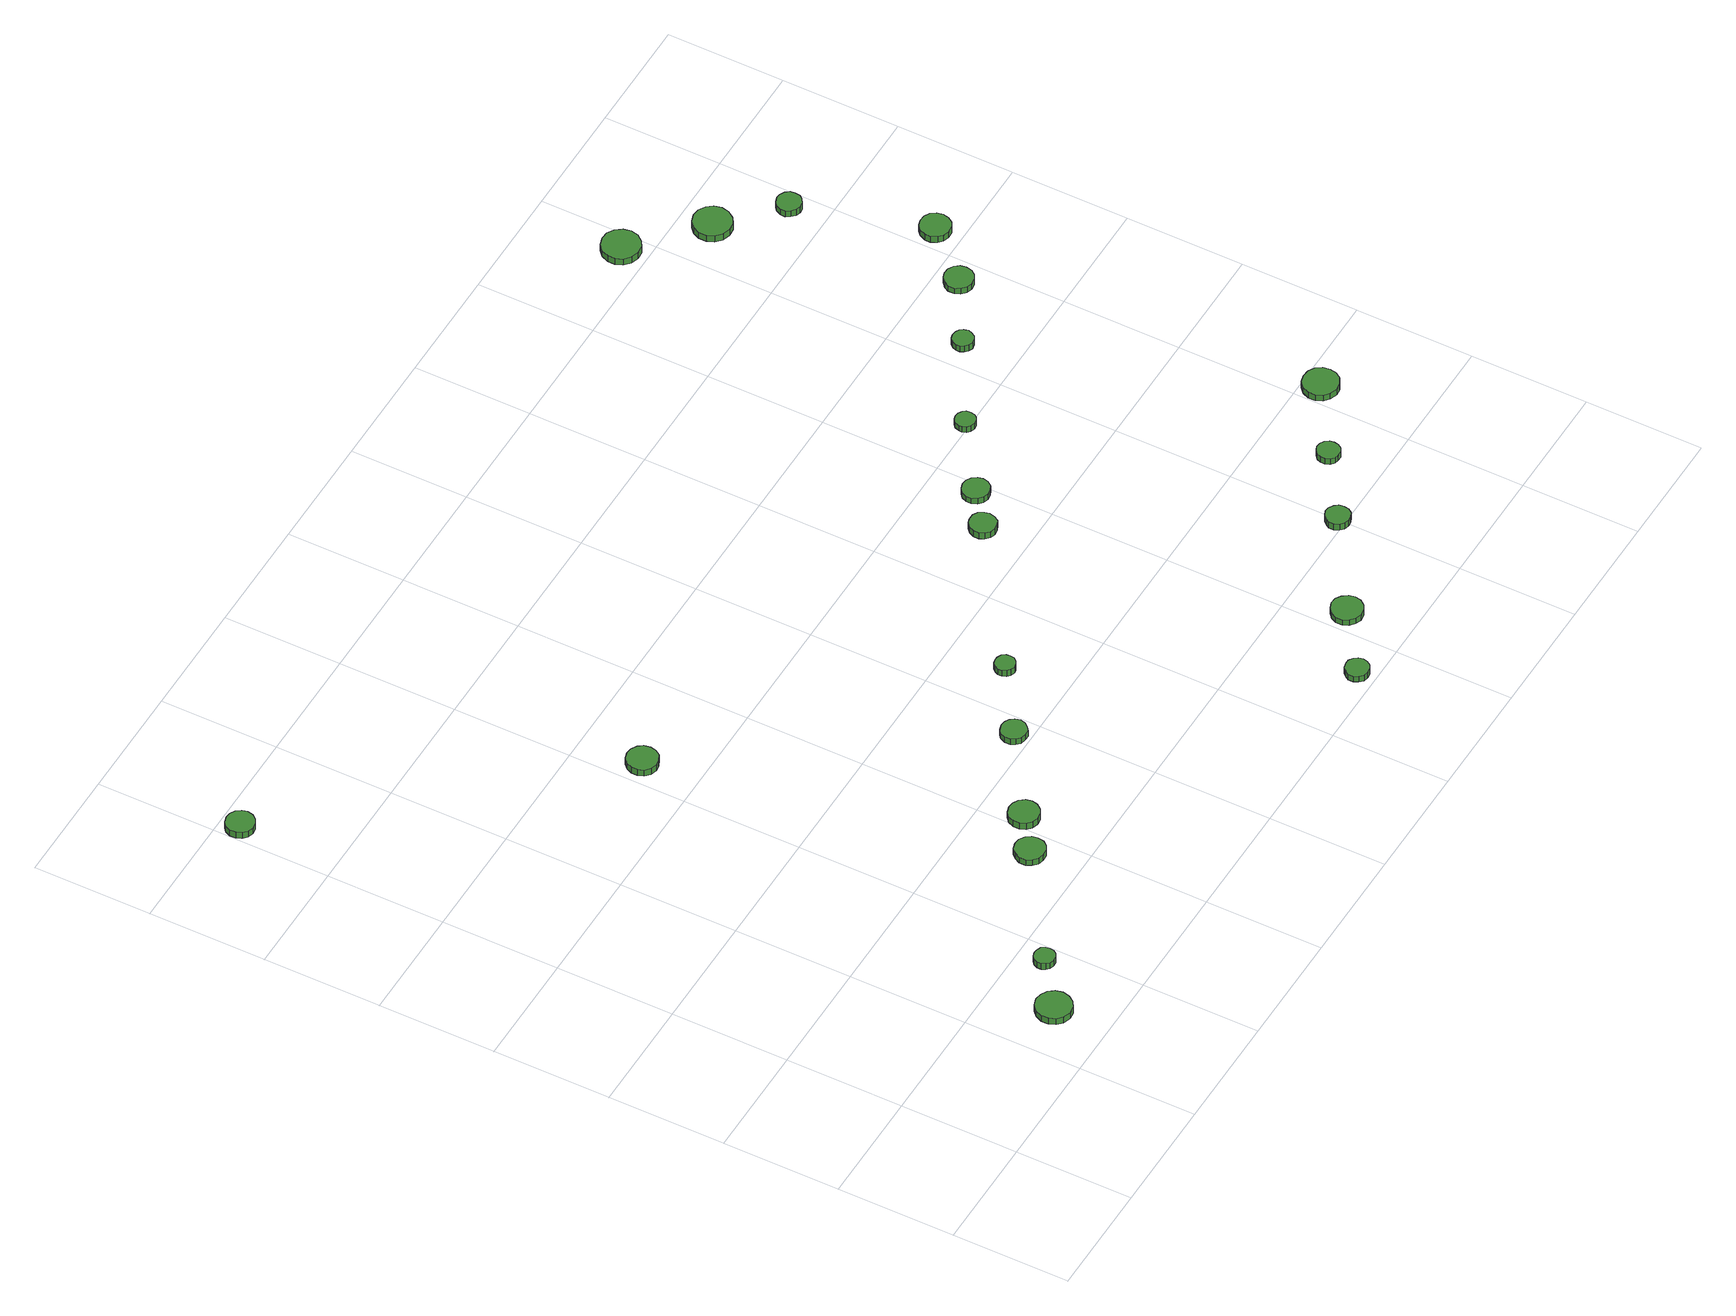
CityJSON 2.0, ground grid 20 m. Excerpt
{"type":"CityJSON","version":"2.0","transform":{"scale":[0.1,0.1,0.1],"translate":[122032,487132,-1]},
"CityObjects":{
"tree1":{"type":"SolitaryVegetationObject","attributes":{"function":"something"},"geometry":[{"type":"MultiSurface","lod":"1","boundaries":[[[0,1,2,3,4,5,6,7,8,9,10,11,12,13,14]],[[15,16,17,18,19,20,21,22,23,24,25,26,27,28,29]],[[0,29,28,1]],[[1,28,27,2]],[[2,27,26,3]],[[3,26,25,4]],[[4,25,24,5]],[[5,24,23,6]],[[6,23,22,7]],[[7,22,21,8]],[[8,21,20,9]],[[9,20,19,10]],[[10,19,18,11]],[[11,18,17,12]],[[12,17,16,13]],[[13,16,15,14]],[[14,15,29,0]]]}]},
"tree2":{"type":"SolitaryVegetationObject","attributes":{"function":"something"},"geometry":[{"type":"MultiSurface","lod":"1","boundaries":[[[30,31,32,33,34,35,36,37,38,39,40,41,42,43,44]],[[45,46,47,48,49,50,51,52,53,54,55,56,57,58,59]],[[30,59,58,31]],[[31,58,57,32]],[[32,57,56,33]],[[33,56,55,34]],[[34,55,54,35]],[[35,54,53,36]],[[36,53,52,37]],[[37,52,51,38]],[[38,51,50,39]],[[39,50,49,40]],[[40,49,48,41]],[[41,48,47,42]],[[42,47,46,43]],[[43,46,45,44]],[[44,45,59,30]]]}]},
"tree3":{"type":"SolitaryVegetationObject","attributes":{"function":"something"},"geometry":[{"type":"MultiSurface","lod":"1","boundaries":[[[60,61,62,63,64,65,66,67,68,69,70,71,72,73,74]],[[75,76,77,78,79,80,81,82,83,84,85,86,87,88,89]],[[60,89,88,61]],[[61,88,87,62]],[[62,87,86,63]],[[63,86,85,64]],[[64,85,84,65]],[[65,84,83,66]],[[66,83,82,67]],[[67,82,81,68]],[[68,81,80,69]],[[69,80,79,70]],[[70,79,78,71]],[[71,78,77,72]],[[72,77,76,73]],[[73,76,75,74]],[[74,75,89,60]]]}]},
"tree4":{"type":"SolitaryVegetationObject","attributes":{"function":"something"},"geometry":[{"type":"MultiSurface","lod":"1","boundaries":[[[90,91,92,93,94,95,96,97,98,99,100,101,102,103,104]],[[105,106,107,108,109,110,111,112,113,114,115,116,117,118,119]],[[90,119,118,91]],[[91,118,117,92]],[[92,117,116,93]],[[93,116,115,94]],[[94,115,114,95]],[[95,114,113,96]],[[96,113,112,97]],[[97,112,111,98]],[[98,111,110,99]],[[99,110,109,100]],[[100,109,108,101]],[[101,108,107,102]],[[102,107,106,103]],[[103,106,105,104]],[[104,105,119,90]]]}]},
"tree5":{"type":"SolitaryVegetationObject","attributes":{"function":"something"},"geometry":[{"type":"MultiSurface","lod":"1","boundaries":[[[120,121,122,123,124,125,126,127,128,129,130,131,132,133,134]],[[135,136,137,138,139,140,141,142,143,144,145,146,147,148,149]],[[120,149,148,121]],[[121,148,147,122]],[[122,147,146,123]],[[123,146,145,124]],[[124,145,144,125]],[[125,144,143,126]],[[126,143,142,127]],[[127,142,141,128]],[[128,141,140,129]],[[129,140,139,130]],[[130,139,138,131]],[[131,138,137,132]],[[132,137,136,133]],[[133,136,135,134]],[[134,135,149,120]]]}]},
"tree6":{"type":"SolitaryVegetationObject","attributes":{"function":"something"},"geometry":[{"type":"MultiSurface","lod":"1","boundaries":[[[150,151,152,153,154,155,156,157,158,159,160,161,162,163,164]],[[165,166,167,168,169,170,171,172,173,174,175,176,177,178,179]],[[150,179,178,151]],[[151,178,177,152]],[[152,177,176,153]],[[153,176,175,154]],[[154,175,174,155]],[[155,174,173,156]],[[156,173,172,157]],[[157,172,171,158]],[[158,171,170,159]],[[159,170,169,160]],[[160,169,168,161]],[[161,168,167,162]],[[162,167,166,163]],[[163,166,165,164]],[[164,165,179,150]]]}]},
"tree7":{"type":"SolitaryVegetationObject","attributes":{"function":"something"},"geometry":[{"type":"MultiSurface","lod":"1","boundaries":[[[180,181,182,183,184,185,186,187,188,189,190,191,192,193,194]],[[195,196,197,198,199,200,201,202,203,204,205,206,207,208,209]],[[180,209,208,181]],[[181,208,207,182]],[[182,207,206,183]],[[183,206,205,184]],[[184,205,204,185]],[[185,204,203,186]],[[186,203,202,187]],[[187,202,201,188]],[[188,201,200,189]],[[189,200,199,190]],[[190,199,198,191]],[[191,198,197,192]],[[192,197,196,193]],[[193,196,195,194]],[[194,195,209,180]]]}]},
"tree8":{"type":"SolitaryVegetationObject","attributes":{"function":"something"},"geometry":[{"type":"MultiSurface","lod":"1","boundaries":[[[210,211,212,213,214,215,216,217,218,219,220,221,222,223,224]],[[225,226,227,228,229,230,231,232,233,234,235,236,237,238,239]],[[210,239,238,211]],[[211,238,237,212]],[[212,237,236,213]],[[213,236,235,214]],[[214,235,234,215]],[[215,234,233,216]],[[216,233,232,217]],[[217,232,231,218]],[[218,231,230,219]],[[219,230,229,220]],[[220,229,228,221]],[[221,228,227,222]],[[222,227,226,223]],[[223,226,225,224]],[[224,225,239,210]]]}]},
"tree9":{"type":"SolitaryVegetationObject","attributes":{"function":"something"},"geometry":[{"type":"MultiSurface","lod":"1","boundaries":[[[240,241,242,243,244,245,246,247,248,249,250,251,252,253,254]],[[255,256,257,258,259,260,261,262,263,264,265,266,267,268,269]],[[240,269,268,241]],[[241,268,267,242]],[[242,267,266,243]],[[243,266,265,244]],[[244,265,264,245]],[[245,264,263,246]],[[246,263,262,247]],[[247,262,261,248]],[[248,261,260,249]],[[249,260,259,250]],[[250,259,258,251]],[[251,258,257,252]],[[252,257,256,253]],[[253,256,255,254]],[[254,255,269,240]]]}]},
"tree10":{"type":"SolitaryVegetationObject","attributes":{"function":"something"},"geometry":[{"type":"MultiSurface","lod":"1","boundaries":[[[270,271,272,273,274,275,276,277,278,279,280,281,282,283,284]],[[285,286,287,288,289,290,291,292,293,294,295,296,297,298,299]],[[270,299,298,271]],[[271,298,297,272]],[[272,297,296,273]],[[273,296,295,274]],[[274,295,294,275]],[[275,294,293,276]],[[276,293,292,277]],[[277,292,291,278]],[[278,291,290,279]],[[279,290,289,280]],[[280,289,288,281]],[[281,288,287,282]],[[282,287,286,283]],[[283,286,285,284]],[[284,285,299,270]]]}]},
"tree11":{"type":"SolitaryVegetationObject","attributes":{"function":"something"},"geometry":[{"type":"MultiSurface","lod":"1","boundaries":[[[300,301,302,303,304,305,306,307,308,309,310,311,312,313,314]],[[315,316,317,318,319,320,321,322,323,324,325,326,327,328,329]],[[300,329,328,301]],[[301,328,327,302]],[[302,327,326,303]],[[303,326,325,304]],[[304,325,324,305]],[[305,324,323,306]],[[306,323,322,307]],[[307,322,321,308]],[[308,321,320,309]],[[309,320,319,310]],[[310,319,318,311]],[[311,318,317,312]],[[312,317,316,313]],[[313,316,315,314]],[[314,315,329,300]]]}]},
"tree12":{"type":"SolitaryVegetationObject","attributes":{"function":"something"},"geometry":[{"type":"MultiSurface","lod":"1","boundaries":[[[330,331,332,333,334,335,336,337,338,339,340,341,342,343,344]],[[345,346,347,348,349,350,351,352,353,354,355,356,357,358,359]],[[330,359,358,331]],[[331,358,357,332]],[[332,357,356,333]],[[333,356,355,334]],[[334,355,354,335]],[[335,354,353,336]],[[336,353,352,337]],[[337,352,351,338]],[[338,351,350,339]],[[339,350,349,340]],[[340,349,348,341]],[[341,348,347,342]],[[342,347,346,343]],[[343,346,345,344]],[[344,345,359,330]]]}]},
"tree13":{"type":"SolitaryVegetationObject","attributes":{"function":"something"},"geometry":[{"type":"MultiSurface","lod":"1","boundaries":[[[360,361,362,363,364,365,366,367,368,369,370,371,372,373,374]],[[375,376,377,378,379,380,381,382,383,384,385,386,387,388,389]],[[360,389,388,361]],[[361,388,387,362]],[[362,387,386,363]],[[363,386,385,364]],[[364,385,384,365]],[[365,384,383,366]],[[366,383,382,367]],[[367,382,381,368]],[[368,381,380,369]],[[369,380,379,370]],[[370,379,378,371]],[[371,378,377,372]],[[372,377,376,373]],[[373,376,375,374]],[[374,375,389,360]]]}]},
"tree14":{"type":"SolitaryVegetationObject","attributes":{"function":"something"},"geometry":[{"type":"MultiSurface","lod":"1","boundaries":[[[390,391,392,393,394,395,396,397,398,399,400,401,402,403,404]],[[405,406,407,408,409,410,411,412,413,414,415,416,417,418,419]],[[390,419,418,391]],[[391,418,417,392]],[[392,417,416,393]],[[393,416,415,394]],[[394,415,414,395]],[[395,414,413,396]],[[396,413,412,397]],[[397,412,411,398]],[[398,411,410,399]],[[399,410,409,400]],[[400,409,408,401]],[[401,408,407,402]],[[402,407,406,403]],[[403,406,405,404]],[[404,405,419,390]]]}]},
"tree15":{"type":"SolitaryVegetationObject","attributes":{"function":"something"},"geometry":[{"type":"MultiSurface","lod":"1","boundaries":[[[420,421,422,423,424,425,426,427,428,429,430,431,432,433,434]],[[435,436,437,438,439,440,441,442,443,444,445,446,447,448,449]],[[420,449,448,421]],[[421,448,447,422]],[[422,447,446,423]],[[423,446,445,424]],[[424,445,444,425]],[[425,444,443,426]],[[426,443,442,427]],[[427,442,441,428]],[[428,441,440,429]],[[429,440,439,430]],[[430,439,438,431]],[[431,438,437,432]],[[432,437,436,433]],[[433,436,435,434]],[[434,435,449,420]]]}]},
"tree16":{"type":"SolitaryVegetationObject","attributes":{"function":"something"},"geometry":[{"type":"MultiSurface","lod":"1","boundaries":[[[450,451,452,453,454,455,456,457,458,459,460,461,462,463,464]],[[465,466,467,468,469,470,471,472,473,474,475,476,477,478,479]],[[450,479,478,451]],[[451,478,477,452]],[[452,477,476,453]],[[453,476,475,454]],[[454,475,474,455]],[[455,474,473,456]],[[456,473,472,457]],[[457,472,471,458]],[[458,471,470,459]],[[459,470,469,460]],[[460,469,468,461]],[[461,468,467,462]],[[462,467,466,463]],[[463,466,465,464]],[[464,465,479,450]]]}]},
"tree17":{"type":"SolitaryVegetationObject","attributes":{"function":"something"},"geometry":[{"type":"MultiSurface","lod":"1","boundaries":[[[480,481,482,483,484,485,486,487,488,489,490,491,492,493,494]],[[495,496,497,498,499,500,501,502,503,504,505,506,507,508,509]],[[480,509,508,481]],[[481,508,507,482]],[[482,507,506,483]],[[483,506,505,484]],[[484,505,504,485]],[[485,504,503,486]],[[486,503,502,487]],[[487,502,501,488]],[[488,501,500,489]],[[489,500,499,490]],[[490,499,498,491]],[[491,498,497,492]],[[492,497,496,493]],[[493,496,495,494]],[[494,495,509,480]]]}]},
"tree18":{"type":"SolitaryVegetationObject","attributes":{"function":"something"},"geometry":[{"type":"MultiSurface","lod":"1","boundaries":[[[510,511,512,513,514,515,516,517,518,519,520,521,522,523,524]],[[525,526,527,528,529,530,531,532,533,534,535,536,537,538,539]],[[510,539,538,511]],[[511,538,537,512]],[[512,537,536,513]],[[513,536,535,514]],[[514,535,534,515]],[[515,534,533,516]],[[516,533,532,517]],[[517,532,531,518]],[[518,531,530,519]],[[519,530,529,520]],[[520,529,528,521]],[[521,528,527,522]],[[522,527,526,523]],[[523,526,525,524]],[[524,525,539,510]]]}]},
"tree19":{"type":"SolitaryVegetationObject","attributes":{"function":"something"},"geometry":[{"type":"MultiSurface","lod":"1","boundaries":[[[540,541,542,543,544,545,546,547,548,549,550,551,552,553,554]],[[555,556,557,558,559,560,561,562,563,564,565,566,567,568,569]],[[540,569,568,541]],[[541,568,567,542]],[[542,567,566,543]],[[543,566,565,544]],[[544,565,564,545]],[[545,564,563,546]],[[546,563,562,547]],[[547,562,561,548]],[[548,561,560,549]],[[549,560,559,550]],[[550,559,558,551]],[[551,558,557,552]],[[552,557,556,553]],[[553,556,555,554]],[[554,555,569,540]]]}]},
"tree20":{"type":"SolitaryVegetationObject","attributes":{"function":"something"},"geometry":[{"type":"MultiSurface","lod":"1","boundaries":[[[570,571,572,573,574,575,576,577,578,579,580,581,582,583,584]],[[585,586,587,588,589,590,591,592,593,594,595,596,597,598,599]],[[570,599,598,571]],[[571,598,597,572]],[[572,597,596,573]],[[573,596,595,574]],[[574,595,594,575]],[[575,594,593,576]],[[576,593,592,577]],[[577,592,591,578]],[[578,591,590,579]],[[579,590,589,580]],[[580,589,588,581]],[[581,588,587,582]],[[582,587,586,583]],[[583,586,585,584]],[[584,585,599,570]]]}]},
"tree21":{"type":"SolitaryVegetationObject","attributes":{"function":"something"},"geometry":[{"type":"MultiSurface","lod":"1","boundaries":[[[600,601,602,603,604,605,606,607,608,609,610,611,612,613,614]],[[615,616,617,618,619,620,621,622,623,624,625,626,627,628,629]],[[600,629,628,601]],[[601,628,627,602]],[[602,627,626,603]],[[603,626,625,604]],[[604,625,624,605]],[[605,624,623,606]],[[606,623,622,607]],[[607,622,621,608]],[[608,621,620,609]],[[609,620,619,610]],[[610,619,618,611]],[[611,618,617,612]],[[612,617,616,613]],[[613,616,615,614]],[[614,615,629,600]]]}]},
"tree22":{"type":"SolitaryVegetationObject","attributes":{"function":"something"},"geometry":[{"type":"MultiSurface","lod":"1","boundaries":[[[630,631,632,633,634,635,636,637,638,639,640,641,642,643,644]],[[645,646,647,648,649,650,651,652,653,654,655,656,657,658,659]],[[630,659,658,631]],[[631,658,657,632]],[[632,657,656,633]],[[633,656,655,634]],[[634,655,654,635]],[[635,654,653,636]],[[636,653,652,637]],[[637,652,651,638]],[[638,651,650,639]],[[639,650,649,640]],[[640,649,648,641]],[[641,648,647,642]],[[642,647,646,643]],[[643,646,645,644]],[[644,645,659,630]]]}]}
},
"vertices":[
[311,90,30],[308,102,30],[301,112,30],[290,118,30],[278,120,30],[266,116,30],[257,107,30],[252,96,30],[252,84,30],[257,72,30],[266,64,30],[278,60,30],[290,61,30],[301,68,30],[308,78,30],[308,78,17],[301,68,17],[290,61,17],[278,60,17],[266,64,17],[257,72,17],[252,84,17],[252,96,17],[257,107,17],[266,116,17],[278,120,17],[290,118,17],[301,112,17],[308,102,17],[311,90,17],
[385,154,26],[384,161,26],[380,167,26],[373,170,26],[366,171,26],[359,169,26],[354,164,26],[351,157,26],[351,150,26],[354,144,26],[359,139,26],[366,137,26],[373,137,26],[380,141,26],[384,147,26],[384,147,13],[380,141,13],[373,137,13],[366,137,13],[359,139,13],[354,144,13],[351,150,13],[351,157,13],[354,164,13],[359,169,13],[366,171,13],[373,170,13],[380,167,13],[384,161,13],[385,154,13],
[50,1367,21],[48,1376,21],[42,1384,21],[33,1389,21],[24,1390,21],[14,1387,21],[7,1381,21],[3,1372,21],[3,1362,21],[7,1353,21],[14,1346,21],[24,1343,21],[33,1344,21],[42,1349,21],[48,1357,21],[48,1357,8],[42,1349,8],[33,1344,8],[24,1343,8],[14,1346,8],[7,1353,8],[3,1362,8],[3,1372,8],[7,1381,8],[14,1387,8],[24,1390,8],[33,1389,8],[42,1384,8],[48,1376,8],[50,1367,8],
[579,282,27],[577,292,27],[571,300,27],[562,306,27],[551,307,27],[541,304,27],[534,297,27],[529,287,27],[529,276,27],[534,267,27],[541,260,27],[551,257,27],[562,258,27],[571,263,27],[577,271,27],[577,271,15],[571,263,15],[562,258,15],[551,257,15],[541,260,15],[534,267,15],[529,276,15],[529,287,15],[534,297,15],[541,304,15],[551,307,15],[562,306,15],[571,300,15],[577,292,15],[579,282,15],
[462,892,25],[460,903,25],[454,911,25],[444,917,25],[434,918,25],[423,915,25],[415,907,25],[411,898,25],[411,887,25],[415,877,25],[423,870,25],[434,866,25],[444,868,25],[454,873,25],[460,882,25],[460,882,12],[454,873,12],[444,868,12],[434,866,12],[423,870,12],[415,877,12],[411,887,12],[411,898,12],[415,907,12],[423,915,12],[434,918,12],[444,917,12],[454,911,12],[460,903,12],[462,892,12],
[644,328,25],[642,338,25],[635,347,25],[626,352,25],[616,353,25],[606,350,25],[598,343,25],[594,333,25],[594,323,25],[598,313,25],[606,306,25],[616,303,25],[626,304,25],[635,309,25],[642,318,25],[642,318,12],[635,309,12],[626,304,12],[616,303,12],[606,306,12],[598,313,12],[594,323,12],[594,333,12],[598,343,12],[606,350,12],[616,353,12],[626,352,12],[635,347,12],[642,338,12],[644,328,12],
[784,425,26],[782,434,26],[776,441,26],[769,445,26],[760,446,26],[751,443,26],[745,438,26],[741,429,26],[741,420,26],[745,412,26],[751,406,26],[760,404,26],[769,404,26],[776,409,26],[782,416,26],[782,416,14],[776,409,14],[769,404,14],[760,404,14],[751,406,14],[745,412,14],[741,420,14],[741,429,14],[745,438,14],[751,443,14],[760,446,14],[769,445,14],[776,441,14],[782,434,14],[784,425,14],
[891,502,30],[890,509,30],[886,515,30],[879,518,30],[873,519,30],[866,517,30],[861,512,30],[858,506,30],[858,499,30],[861,492,30],[866,488,30],[873,485,30],[879,486,30],[886,490,30],[890,495,30],[890,495,17],[886,490,17],[879,486,17],[873,485,17],[866,488,17],[861,492,17],[858,499,17],[858,506,17],[861,512,17],[866,517,17],[873,519,17],[879,518,17],[886,515,17],[890,509,17],[891,502,17],
[1150,30,25],[1148,38,25],[1143,44,25],[1136,49,25],[1128,49,25],[1120,47,25],[1114,41,25],[1110,34,25],[1110,26,25],[1114,18,25],[1120,12,25],[1128,10,25],[1136,11,25],[1143,15,25],[1148,22,25],[1148,22,13],[1143,15,13],[1136,11,13],[1128,10,13],[1120,12,13],[1114,18,13],[1110,26,13],[1110,34,13],[1114,41,13],[1120,47,13],[1128,49,13],[1136,49,13],[1143,44,13],[1148,38,13],[1150,30,13],
[1258,104,25],[1256,114,25],[1249,123,25],[1240,129,25],[1229,130,25],[1219,126,25],[1211,119,25],[1206,109,25],[1206,98,25],[1211,88,25],[1219,81,25],[1229,77,25],[1240,79,25],[1249,84,25],[1256,93,25],[1256,93,13],[1249,84,13],[1240,79,13],[1229,77,13],[1219,81,13],[1211,88,13],[1206,98,13],[1206,109,13],[1211,119,13],[1219,126,13],[1229,130,13],[1240,129,13],[1249,123,13],[1256,114,13],[1258,104,13],
[1138,674,30],[1136,683,30],[1131,691,30],[1123,696,30],[1113,696,30],[1105,694,30],[1098,687,30],[1094,679,30],[1094,669,30],[1098,661,30],[1105,654,30],[1113,652,30],[1123,653,30],[1131,657,30],[1136,665,30],[1136,665,17],[1131,657,17],[1123,653,17],[1113,652,17],[1105,654,17],[1098,661,17],[1094,669,17],[1094,679,17],[1098,687,17],[1105,694,17],[1113,696,17],[1123,696,17],[1131,691,17],[1136,683,17],[1138,674,17],
[1199,719,28],[1197,728,28],[1191,736,28],[1183,741,28],[1174,742,28],[1165,739,28],[1158,733,28],[1154,724,28],[1154,715,28],[1158,706,28],[1165,700,28],[1174,697,28],[1183,698,28],[1191,702,28],[1197,710,28],[1197,710,16],[1191,702,16],[1183,698,16],[1174,697,16],[1165,700,16],[1158,706,16],[1154,715,16],[1154,724,16],[1158,733,16],[1165,739,16],[1174,742,16],[1183,741,16],[1191,736,16],[1197,728,16],[1199,719,16],
[1416,210,25],[1415,219,25],[1410,225,25],[1402,230,25],[1394,231,25],[1386,228,25],[1380,222,25],[1376,215,25],[1376,206,25],[1380,198,25],[1386,193,25],[1394,190,25],[1402,191,25],[1410,195,25],[1415,202,25],[1415,202,12],[1410,195,12],[1402,191,12],[1394,190,12],[1386,193,12],[1380,198,12],[1376,206,12],[1376,215,12],[1380,222,12],[1386,228,12],[1394,231,12],[1402,230,12],[1410,225,12],[1415,219,12],[1416,210,12],
[1311,803,29],[1310,810,29],[1306,815,29],[1300,819,29],[1293,820,29],[1286,818,29],[1281,813,29],[1278,806,29],[1278,800,29],[1281,793,29],[1286,789,29],[1293,786,29],[1300,787,29],[1306,791,29],[1310,796,29],[1310,796,17],[1306,791,17],[1300,787,17],[1293,786,17],[1286,789,17],[1281,793,17],[1278,800,17],[1278,806,17],[1281,813,17],[1286,818,17],[1293,820,17],[1300,819,17],[1306,815,17],[1310,810,17],[1311,803,17],
[1527,289,25],[1526,296,25],[1521,303,25],[1514,307,25],[1506,308,25],[1499,305,25],[1493,300,25],[1490,293,25],[1490,285,25],[1493,277,25],[1499,272,25],[1506,270,25],[1514,270,25],[1521,274,25],[1526,281,25],[1526,281,13],[1521,274,13],[1514,270,13],[1506,270,13],[1499,272,13],[1493,277,13],[1490,285,13],[1490,293,13],[1493,300,13],[1499,305,13],[1506,308,13],[1514,307,13],[1521,303,13],[1526,296,13],[1527,289,13],
[1460,889,29],[1458,896,29],[1454,902,29],[1448,905,29],[1440,906,29],[1433,904,29],[1428,899,29],[1425,892,29],[1425,885,29],[1428,879,29],[1433,874,29],[1440,871,29],[1448,872,29],[1454,876,29],[1458,882,29],[1458,882,16],[1454,876,16],[1448,872,16],[1440,871,16],[1433,874,16],[1428,879,16],[1425,885,16],[1425,892,16],[1428,899,16],[1433,904,16],[1440,906,16],[1448,905,16],[1454,902,16],[1458,896,16],[1460,889,16],
[1659,369,24],[1657,381,24],[1650,391,24],[1639,397,24],[1627,398,24],[1615,395,24],[1606,386,24],[1601,375,24],[1601,363,24],[1606,352,24],[1615,344,24],[1627,340,24],[1639,341,24],[1650,347,24],[1657,357,24],[1657,357,11],[1650,347,11],[1639,341,11],[1627,340,11],[1615,344,11],[1606,352,11],[1601,363,11],[1601,375,11],[1606,386,11],[1615,395,11],[1627,398,11],[1639,397,11],[1650,391,11],[1657,381,11],[1659,369,11],
[1398,1442,25],[1395,1455,25],[1387,1466,25],[1376,1473,25],[1363,1474,25],[1350,1470,25],[1340,1461,25],[1335,1449,25],[1335,1436,25],[1340,1424,25],[1350,1415,25],[1363,1411,25],[1376,1412,25],[1387,1419,25],[1395,1429,25],[1395,1429,12],[1387,1419,12],[1376,1412,12],[1363,1411,12],[1350,1415,12],[1340,1424,12],[1335,1436,12],[1335,1449,12],[1340,1461,12],[1350,1470,12],[1363,1474,12],[1376,1473,12],[1387,1466,12],[1395,1455,12],[1398,1442,12],
[1575,956,29],[1573,966,29],[1567,974,29],[1558,979,29],[1548,980,29],[1539,977,29],[1531,970,29],[1527,961,29],[1527,951,29],[1531,942,29],[1539,935,29],[1548,932,29],[1558,933,29],[1567,938,29],[1573,946,29],[1573,946,17],[1567,938,17],[1558,933,17],[1548,932,17],[1539,935,17],[1531,942,17],[1527,951,17],[1527,961,17],[1531,970,17],[1539,977,17],[1548,980,17],[1558,979,17],[1567,974,17],[1573,966,17],[1575,956,17],
[1507,1344,26],[1504,1357,26],[1496,1367,26],[1485,1374,26],[1472,1375,26],[1459,1371,26],[1449,1362,26],[1444,1350,26],[1444,1337,26],[1449,1325,26],[1459,1316,26],[1472,1312,26],[1485,1313,26],[1496,1320,26],[1504,1331,26],[1504,1331,13],[1496,1320,13],[1485,1313,13],[1472,1312,13],[1459,1316,13],[1449,1325,13],[1444,1337,13],[1444,1350,13],[1449,1362,13],[1459,1371,13],[1472,1375,13],[1485,1374,13],[1496,1367,13],[1504,1357,13],[1507,1344,13],
[1654,1040,30],[1652,1050,30],[1646,1059,30],[1637,1064,30],[1626,1065,30],[1616,1062,30],[1609,1055,30],[1604,1045,30],[1604,1035,30],[1609,1025,30],[1616,1018,30],[1626,1015,30],[1637,1016,30],[1646,1021,30],[1652,1030,30],[1652,1030,17],[1646,1021,17],[1637,1016,17],[1626,1015,17],[1616,1018,17],[1609,1025,17],[1604,1035,17],[1604,1045,17],[1609,1055,17],[1616,1062,17],[1626,1065,17],[1637,1064,17],[1646,1059,17],[1652,1050,17],[1654,1040,17],
[1585,1260,29],[1584,1268,29],[1579,1275,29],[1571,1279,29],[1563,1280,29],[1555,1277,29],[1549,1272,29],[1545,1264,29],[1545,1255,29],[1549,1248,29],[1555,1242,29],[1563,1239,29],[1571,1240,29],[1579,1245,29],[1584,1251,29],[1584,1251,16],[1579,1245,16],[1571,1240,16],[1563,1239,16],[1555,1242,16],[1549,1248,16],[1545,1255,16],[1545,1264,16],[1549,1272,16],[1555,1277,16],[1563,1280,16],[1571,1279,16],[1579,1275,16],[1584,1268,16],[1585,1260,16]
]}
